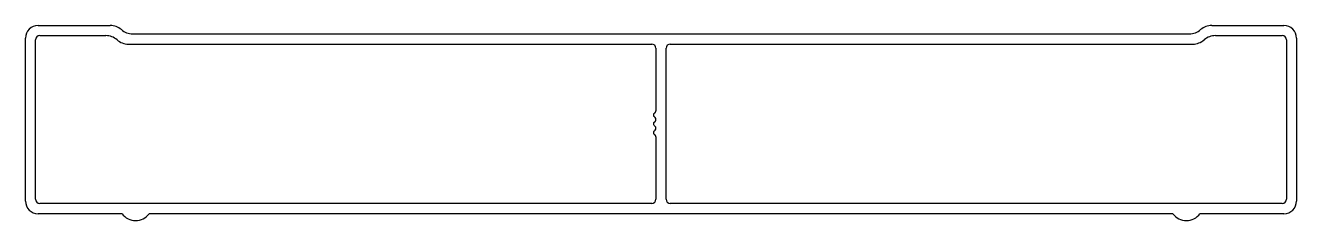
# Model space of a CAD drawing. Extents: x 2468 to 2618, y 1802 to 1825.
import ezdxf

# ---------------------------------------------------------------- set-up
doc = ezdxf.new("R2010")
doc.units = 0
doc.layers.get('0').update_dxf_attribs({"linetype": 'CONTINUOUS'})

msp = doc.modelspace()

# ---------------------------------------------------------------- linework, layer by layer
for p, q in [((2469.02, 1825.41), (2477.52, 1825.41)), ((2469.22, 1824.21), (2477.02, 1824.21)), ((2480.17, 1824.41), (2604.87, 1824.41)), ((2607.52, 1825.41), (2616.02, 1825.41)), ((2607.94, 1824.21), (2615.82, 1824.21)), ((2467.52, 1804.71), (2467.52, 1823.91)), ((2468.72, 1804.91), (2468.72, 1823.71)), ((2479.66, 1823.21), (2541.42, 1823.21)), ((2541.92, 1822.71), (2541.92, 1815.35)), ((2543.12, 1804.91), (2543.12, 1822.71)), ((2543.62, 1823.21), (2605.29, 1823.21)), ((2616.32, 1823.71), (2616.32, 1804.91)), ((2617.52, 1823.91), (2617.52, 1804.71)), ((2617.52, 1823.91), (2617.52, 1823.91)), ((2541.85, 1815.17), (2541.7, 1815.02)), ((2541.7, 1814.67), (2541.83, 1814.54)), ((2541.83, 1814.11), (2541.7, 1813.98)), ((2541.7, 1813.63), (2541.83, 1813.5)), ((2541.83, 1813.07), (2541.7, 1812.94)), ((2541.7, 1812.59), (2541.85, 1812.44)), ((2541.92, 1812.26), (2541.92, 1804.91)), ((2467.52, 1804.71), (2467.52, 1804.71)), ((2478.92, 1803.21), (2469.02, 1803.21)), ((2541.42, 1804.41), (2469.22, 1804.41)), ((2602.92, 1803.21), (2482.12, 1803.21)), ((2615.82, 1804.41), (2543.62, 1804.41)), ((2616.02, 1803.21), (2606.12, 1803.21))]:
    msp.add_line(p, q)
for centre, radius, start, end in [((2469.02, 1823.91), 1.5, 90, 180), ((2469.22, 1823.71), 0.5, 90, 180), ((2477.02, 1822.21), 2, 48.5904, 90), ((2477.52, 1823.41), 2, 48.5904, 90), ((2480.17, 1826.41), 2, 228.5904, 270), ((2604.87, 1826.41), 2, 270, 311.4096), ((2607.52, 1823.41), 2, 90.0001, 131.4096), ((2607.94, 1822.21), 2, 90.0001, 131.4096), ((2615.82, 1823.71), 0.5, 0, 90), ((2616.02, 1823.91), 1.5, 0, 90), ((2479.66, 1825.21), 2, 228.5904, 270), ((2541.42, 1822.71), 0.5, 0, 90), ((2543.62, 1822.71), 0.5, 90, 180), ((2605.29, 1825.21), 2, 270, 311.4096), ((2541.87, 1814.85), 0.25, 135, 225), ((2541.67, 1815.35), 0.25, 315, 0), ((2541.87, 1813.81), 0.25, 135, 225), ((2541.62, 1814.33), 0.3, 315, 45), ((2541.87, 1812.77), 0.25, 135, 225), ((2541.62, 1813.29), 0.3, 315, 45), ((2541.67, 1812.26), 0.25, 0, 45), ((2469.02, 1804.71), 1.5, 180, 270), ((2469.22, 1804.91), 0.5, 180, 270), ((2541.42, 1804.91), 0.5, 270, 360), ((2543.62, 1804.91), 0.5, 180, 270), ((2615.82, 1804.91), 0.5, 270, 360), ((2616.02, 1804.71), 1.5, 270, 360), ((2480.52, 1804.41), 2, 216.8699, 323.1301), ((2604.52, 1804.41), 2, 216.8699, 323.1301)]:
    msp.add_arc(centre, radius, start, end)

doc.saveas('drawing.dxf')
